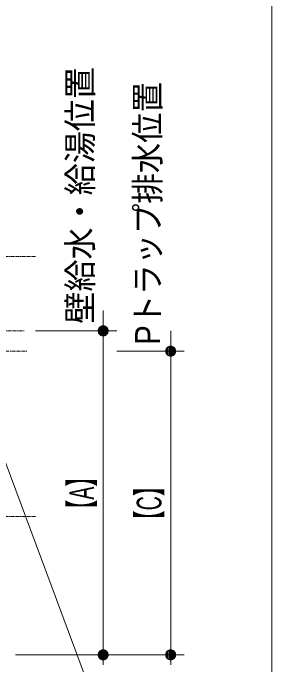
# Model space of a CAD drawing. Units: millimetres, scale not verified. Extents: x -6062 to 6062, y -3045 to 3045.
# Drawn here: x -701 to -318, y -2035 to -1069 of the extents above; entities that cross this region are included whole.
import ezdxf
from ezdxf.enums import TextEntityAlignment as Align

# ---------------------------------------------------------------- set-up
doc = ezdxf.new("R2010")
doc.units = ezdxf.units.MM
doc.header["$LTSCALE"] = 20
doc.linetypes.add('CHAIN1', pattern=[8, 5, -1, 1, -1])
doc.linetypes.add('DASHED1', pattern=[1.8, 1.2, -0.6])
for name, color, linetype, lineweight in [('0-0_1図面枠', 7, 'Continuous', 9), ('0-2_0', 7, 'Continuous', 9), ('0-4_2寸法-2', 7, 'Continuous', 9), ('0-5_2寸法-3', 7, 'Continuous', 9), ('0-6_5ボウル・キャビネット', 7, 'Continuous', 9), ('0-7_4給排水', 7, 'Continuous', 9)]:
    doc.layers.add(name, color=color, linetype=linetype, lineweight=lineweight)
doc.styles.add('ＭＳ Ｐゴシック', font='')
doc.styles.get('ＭＳ Ｐゴシック').set_extended_font_data('MS PGothic')

# ---------------------------------------------------------------- blocks, each defined once
blk = doc.blocks.new('_Dot')
at = {"layer": '0-2_0'}
for p, q in [((-10, 0), (-20, 0)), ((9.78, 2), (-9.78, 2)), ((7.99, 6), (-7.99, 6)), ((9.16, -3.98), (-9.16, -3.98)), ((6, -7.98), (-6, -7.98))]:
    blk.add_line(p, q, dxfattribs=at)
for points in [[(10, 0), (9.92, 1.25), (9.69, 2.49), (9.3, 3.68), (8.76, 4.82), (8.09, 5.88), (7.29, 6.85), (6.37, 7.71), (5.36, 8.44), (4.26, 9.05), (3.09, 9.51), (1.87, 9.82), (0.63, 9.98), (-0.63, 9.98), (-1.87, 9.82), (-3.09, 9.51), (-4.26, 9.05), (-5.36, 8.44), (-6.37, 7.71), (-7.29, 6.85), (-8.09, 5.88), (-8.76, 4.82), (-9.3, 3.68), (-9.69, 2.49), (-9.92, 1.25), (-10, 0), (0, 0)], [(-10, 0), (-9.92, -1.25), (-9.69, -2.49), (-9.3, -3.68), (-8.76, -4.82), (-8.09, -5.88), (-7.29, -6.85), (-6.37, -7.71), (-5.36, -8.44), (-4.26, -9.05), (-3.09, -9.51), (-1.87, -9.82), (-0.63, -9.98), (0.63, -9.98), (1.87, -9.82), (3.09, -9.51), (4.26, -9.05), (5.36, -8.44), (6.37, -7.71), (7.29, -6.85), (8.09, -5.88), (8.76, -4.82), (9.3, -3.68), (9.69, -2.49), (9.92, -1.25), (10, 0), (0, 0)]]:
    blk.add_lwpolyline(points, close=True, dxfattribs=at)
blk = doc.blocks.new('グループ-11')
at = {"layer": '0-7_4給排水', "linetype": 'CHAIN1'}
blk.add_line((18160, -31400), (22160, -31400), dxfattribs=at)
blk = doc.blocks.new('止水栓_側面')
at = {"layer": '0-7_4給排水', "linetype": 'CHAIN1'}
blk.add_line((-3010, 0), (1000, 0), dxfattribs=at)
at = {"layer": '0-7_4給排水'}
blk.add_lwpolyline([(-900, 1200), (-900, 600), (-1200, 600), (-1200, 1200)], dxfattribs=at)
for points in [[(-1950, 660), (-1850, 660), (-1850, 300), (-1950, 300)], [(-1330, 600), (-770, 600), (-770, 360), (-1330, 360)], [(-200, 600), (0, 600), (0, -600), (-200, -600)], [(-1450, -300), (-2010, -300), (-2010, 300), (-1450, 300)], [(-1450, 240), (-1430, 240), (-1430, -240), (-1450, -240)], [(-1430, 298), (-200, 298), (-200, -298), (-1430, -298)], [(-1250, 360), (-850, 360), (-850, 298), (-1250, 298)]]:
    blk.add_lwpolyline(points, close=True, dxfattribs=at)
blk = doc.blocks.new('グループ-23')
at = {"layer": '0-7_4給排水', "linetype": 'CHAIN1'}
for p, q in [((20000, -23400), (20000, -19720)), ((20006.2, -27832.9), (20003.8, -27293.9))]:
    blk.add_line(p, q, dxfattribs=at)
at = {"layer": '0-7_4給排水'}
for p, q in [((20300, -20586.8), (20300, -20840)), ((19700, -20760), (19700, -20840)), ((18177.8, -22104), (17871.4, -21846.9))]:
    blk.add_line(p, q, dxfattribs=at)
blk.add_lwpolyline([(18440, -20420), (19650, -20420), (19650, -20760), (20000, -20760), (20349.9, -20558), (20350, -20220), (19650, -20220), (19650, -20260), (18440, -20260)], close=True, dxfattribs=at)
for points in [[(19650, -20260), (19650.1, -20260.4), (19650.4, -20261.6), (19650.8, -20263.6), (19651.4, -20266.4), (19652.1, -20269.8), (19652.9, -20274), (19653.8, -20278.7), (19654.7, -20284.1), (19655.6, -20289.9), (19656.5, -20296.2), (19657.3, -20302.9), (19657.9, -20309.9), (19658.5, -20317.2), (19658.9, -20324.7), (19659.2, -20332.3), (19659.3, -20340), (19659.2, -20344), (19659.2, -20348.1), (19658.9, -20356.1), (19658.4, -20363.9), (19657.8, -20371.4), (19657.1, -20378.5), (19656.3, -20385.3), (19655.4, -20391.5), (19654.5, -20397.3), (19653.6, -20402.4), (19652.7, -20407), (19652, -20410.9), (19651.3, -20414.2), (19650.7, -20416.7), (19650.3, -20418.5), (19650.1, -20419.6), (19650, -20420)], [(20350, -22800), (20350, -20840), (19650, -20840), (19650, -21328), (18586.5, -21328), (18527.4, -21330.9), (18468.9, -21339.7), (18411.5, -21354.1), (18355.8, -21374.2), (18293.4, -21404.5), (18234.9, -21441.9), (18179.4, -21487.3), (18128.6, -21540.3), (18126.9, -21542.3), (17629.7, -22134.9), (17936.1, -22392), (18433.3, -21799.5), (18449.7, -21782.1), (18468.1, -21766.9), (18488.1, -21753.9), (18509.6, -21743.4), (18528.2, -21736.7), (18547.3, -21731.9), (18566.8, -21729), (18586.5, -21728), (19650, -21728), (19650, -22800)], [(19650, -21328), (19650.6, -21329), (19652.3, -21332.1), (19655.1, -21337.2), (19658.9, -21344.1), (19663.5, -21352.7), (19668.7, -21362.9), (19674.3, -21374.6), (19680.3, -21387.6), (19686.3, -21401.8), (19692.1, -21417.2), (19697.7, -21433.7), (19702.7, -21451.2), (19706.9, -21469.6), (19710.1, -21488.8), (19712.1, -21508.5), (19712.8, -21528.5), (19712, -21548.6), (19709.9, -21568.5), (19706.6, -21587.7), (19702.3, -21606.3), (19697.2, -21623.9), (19691.5, -21640.5), (19685.6, -21655.9), (19679.5, -21670.1), (19673.6, -21683), (19668, -21694.4), (19662.9, -21704.4), (19658.5, -21712.7), (19654.9, -21719.3), (19652.2, -21724.1), (19650.6, -21727.1), (19650, -21728)]]:
    blk.add_lwpolyline(points, dxfattribs=at)
at = {"layer": '0-7_4給排水', "linetype": 'DASHED1'}
blk.add_lwpolyline([(20480, -23000), (19520, -23000), (19520, -22940), (20480, -22940)], close=True, dxfattribs=at)
blk.add_lwpolyline([(19650, -22800), (19650, -22940), (20350, -22940), (20350, -22800)], dxfattribs=at)
at = {"layer": '0-7_4給排水', "linetype": 'CHAIN1'}
for points in [[(20000, -25629.5), (20000, -25440.6), (20000, -24926.8), (20000, -23000)], [(20010, -30200), (20010, -29686.2), (20010, -29497.2)]]:
    blk.add_lwpolyline(points, dxfattribs=at)
for centre, start, end in [((386714, -25629.5), 180, 180.26004), ((-346704, -29497.2), 0, 0.26004)]:
    blk.add_arc(centre, 366714, start, end, dxfattribs=at)
at = {"layer": '0-7_4給排水'}
blk.add_blockref('止水栓_側面', (21060, -30800), dxfattribs=at)
blk = doc.blocks.new('グループ-37')
at = {"layer": '0-6_5ボウル・キャビネット', "linetype": 'CHAIN1'}
for p, q in [((22400, -28600), (20400, -28600)), ((22400, -36300), (20400, -36300))]:
    blk.add_line(p, q, dxfattribs=at)

msp = doc.modelspace()

# ---------------------------------------------------------------- linework, layer by layer
at = {"layer": '0-0_1図面枠'}
msp.add_line((-317.5, 1750), (-317.5, -2420), dxfattribs=at)
at = {"layer": '0-4_2寸法-2'}
for p, q in [((-567.5, -1524.99), (-567.5, -1509.99)), ((-667.5, -1540), (-547.5, -1540)), ((-667.5, -1540), (-547.5, -1540)), ((-567.5, -1540), (-567.5, -2020)), ((-467.5, -1554.99), (-467.5, -1539.99)), ((-567.5, -1555.01), (-567.5, -2004.99)), ((-547.5, -1570), (-447.5, -1570)), ((-547.5, -1570), (-447.5, -1570)), ((-467.5, -1570), (-467.5, -2020)), ((-467.5, -1585.01), (-467.5, -2004.99)), ((-697.5, -2020), (-547.5, -2020)), ((-697.5, -2020), (-547.5, -2020)), ((-547.5, -2020), (-447.5, -2020)), ((-547.5, -2020), (-447.5, -2020))]:
    msp.add_line(p, q, dxfattribs=at)
at = {"layer": '0-5_2寸法-3'}
msp.add_lwpolyline([(-905.69, -2420), (-457.5, -2420), (-779.75, -1554)], dxfattribs=at)

# ---------------------------------------------------------------- block references
at = {"layer": '0-4_2寸法-2', "xscale": 0.7503418, "yscale": 0.7503418}
for p, rotation in [((-567.5, -1540), 270), ((-567.5, -1540), 90), ((-467.5, -1570), 270), ((-467.5, -1570), 90), ((-567.5, -2020), 270), ((-467.5, -2020), 270), ((-567.5, -2020), 90), ((-467.5, -2020), 90)]:
    msp.add_blockref('_Dot', p, dxfattribs=dict(at, rotation=rotation))
at = {"layer": '0-6_5ボウル・キャビネット', "xscale": 0.05, "yscale": 0.05}
msp.add_blockref('グループ-37', (-1787.5, 0), dxfattribs=at)
at = {"layer": '0-7_4給排水', "xscale": 0.05, "yscale": 0.05}
for name in ['グループ-23', 'グループ-11']:
    msp.add_blockref(name, (-1787.5, 0), dxfattribs=at)

# ---------------------------------------------------------------- texts
at = {"layer": '0-4_2寸法-2', "style": 'ＭＳ Ｐゴシック'}
for s, width, p in [('壁給水・給湯位置', 0.95, (-572.38, -1529.36)), ('Pトラップ排水位置', 0.9, (-472.48, -1560.42)), ('【A】', 0.6, (-570.13, -1820.05)), ('【C】', 0.6, (-470.13, -1835.83))]:
    msp.add_text(s, height=36.69, rotation=90, dxfattribs=dict(at, width=width)).set_placement(p, align=Align.BOTTOM_LEFT)

doc.saveas('drawing.dxf')
